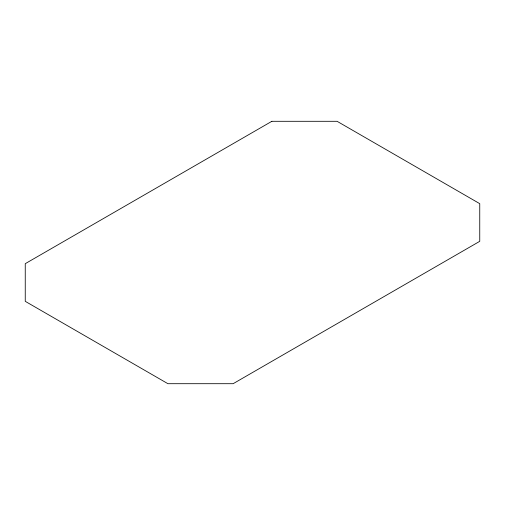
<?xml version="1.0" encoding="UTF-8"?>
<svg xmlns="http://www.w3.org/2000/svg" width="505" height="505" viewBox="0 0 505 505"><rect width="100%" height="100%" fill="white"/><g stroke="black" fill="none" stroke-linecap="round" stroke-linejoin="round"><path stroke-width="0.76" d="M271.867 121.301L25.25 263.679L25.25 301.334L167.919 383.699L233.133 383.699L479.75 241.321L479.75 203.666L337.081 121.301L271.867 121.301"/></g></svg>
